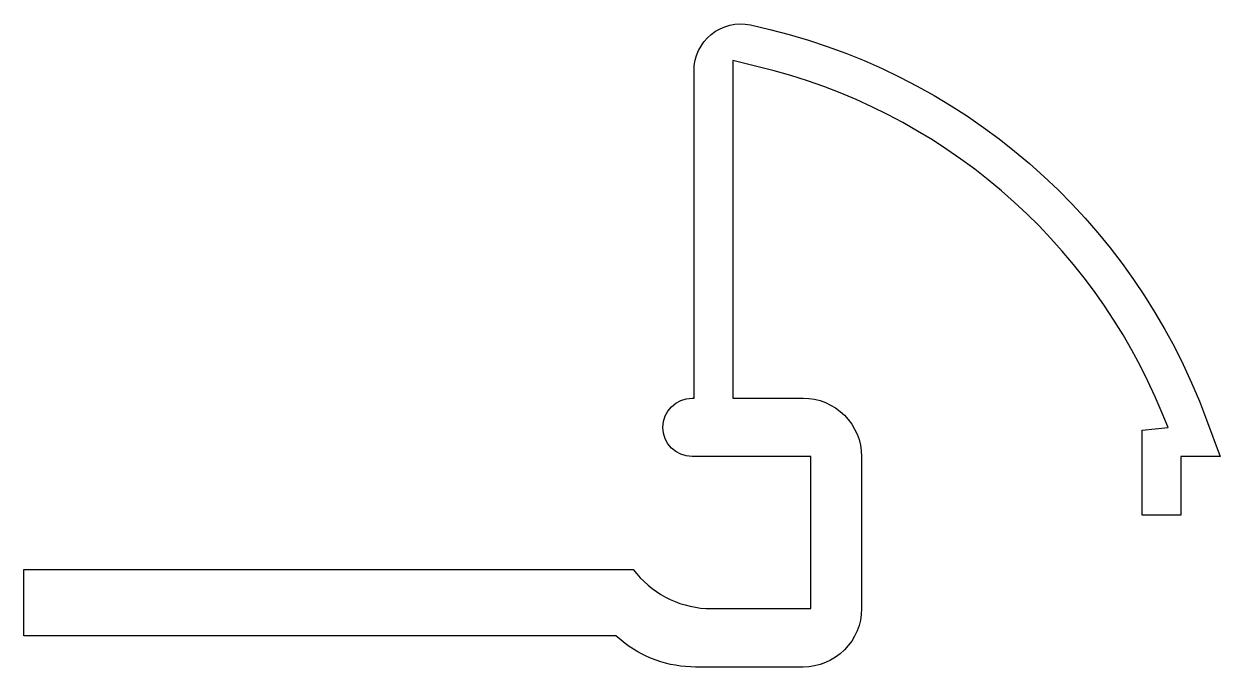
# Model space of a CAD drawing. Header units: millimetres. Extents: x -15 to 15.7, y -2.5 to 14.
import ezdxf

# ---------------------------------------------------------------- set-up
doc = ezdxf.new("R2010")
doc.units = ezdxf.units.MM
doc.header["$LTSCALE"] = 0.5

msp = doc.modelspace()

# ---------------------------------------------------------------- linework, layer by layer
msp.add_lwpolyline([(15.357, 3.842), (15.703, 2.9), (14.7, 2.9), (14.7, 1.4), (13.7, 1.4), (13.7, 3.574), (14.37, 3.642), (14.217, 4.014, 0.241427), (3.816, 12.912), (3.2, 13.058), (3.2, 4.4), (5, 4.4, -0.414214), (6.5, 2.9), (6.5, -1, -0.414214), (5, -2.5), (2.24, -2.5, -0.174158), (0.331, -1.814), (0.192, -1.7), (-15, -1.7), (-15, 0), (0.64, 0), (0.73, -0.107, 0.221671), (2.645, -1), (5.2, -1), (5.2, 2.9), (2.15, 2.9, -1), (2.15, 4.4), (2.2, 4.4), (2.2, 12.8, -0.476613), (3.648, 13.974, -0.258055), (15.357, 3.842)], format="xyb", close=True)

doc.saveas('drawing.dxf')
